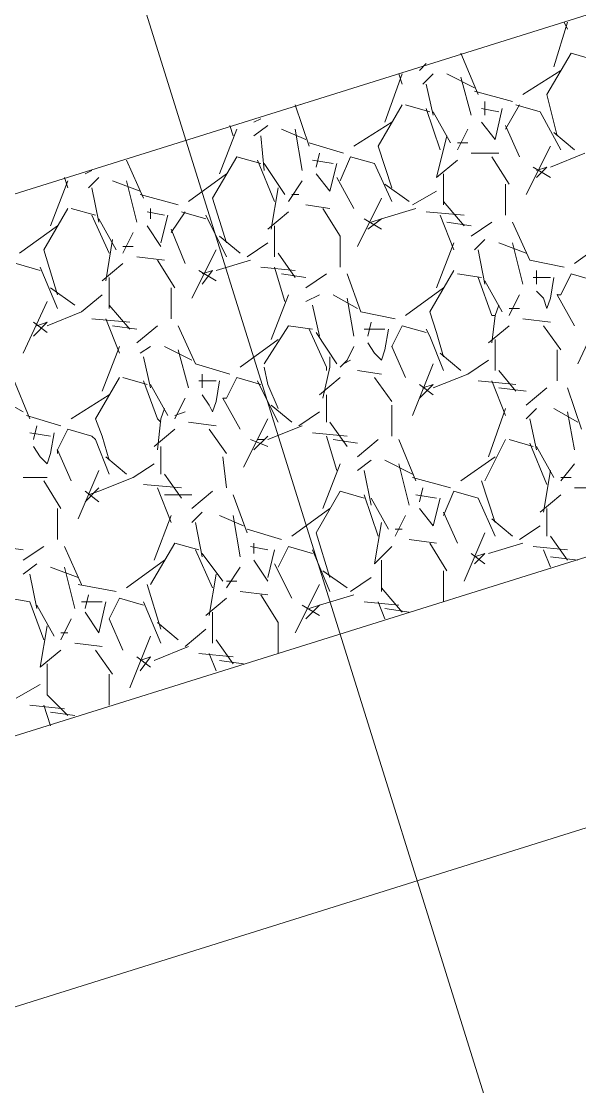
# Model space of a CAD drawing. Header units: metres. Extents: x 535494 to 535891, y 1837335 to 1837611.
# Drawn here: x 535715.325 to 535716.945, y 1837503.914 to 1837507.002 of the extents above; entities that cross this region are included whole.
import ezdxf

# ---------------------------------------------------------------- set-up
doc = ezdxf.new("R2010")
doc.units = ezdxf.units.M
doc.header["$MEASUREMENT"] = 0
doc.layers.add('Level 38', color=1, linetype='Continuous', lineweight=0)
doc.layers.add('Level 42', color=1, linetype='Continuous', lineweight=0)

msp = doc.modelspace()

# ---------------------------------------------------------------- linework, layer by layer
at = {"layer": 'Level 38', "color": 7, "linetype": 'Continuous', "lineweight": 0}
msp.add_line((535723.62, 1837481.66), (535715.58, 1837507.37), dxfattribs=at)
msp.add_line((535723.62, 1837481.66), (535715.58, 1837507.37), dxfattribs=at)
at = {"layer": 'Level 42', "color": 7, "linetype": 'Continuous', "lineweight": 0}
for p, q in [((535712.74, 1837505.7), (535718.85, 1837507.61)), ((535712.74, 1837505.7), (535718.85, 1837507.61)), ((535716.91, 1837507), (535716.87, 1837506.87)), ((535716.91, 1837507), (535716.87, 1837506.87)), ((535716.9, 1837507), (535716.91, 1837506.98)), ((535716.9, 1837507), (535716.91, 1837506.98)), ((535716.65, 1837506.79), (535716.6, 1837506.91)), ((535716.65, 1837506.79), (535716.6, 1837506.91)), ((535716.92, 1837506.91), (535716.85, 1837506.79)), ((535716.92, 1837506.91), (535716.85, 1837506.79)), ((535716.99, 1837506.89), (535716.92, 1837506.91)), ((535716.99, 1837506.89), (535716.92, 1837506.91)), ((535716.5, 1837506.88), (535716.48, 1837506.86)), ((535716.5, 1837506.88), (535716.48, 1837506.86)), ((535716.89, 1837506.86), (535716.78, 1837506.79)), ((535716.89, 1837506.86), (535716.78, 1837506.79)), ((535716.43, 1837506.85), (535716.38, 1837506.71)), ((535716.43, 1837506.85), (535716.38, 1837506.71)), ((535716.42, 1837506.85), (535716.43, 1837506.82)), ((535716.42, 1837506.85), (535716.43, 1837506.82)), ((535716.52, 1837506.85), (535716.49, 1837506.82)), ((535716.52, 1837506.85), (535716.49, 1837506.82)), ((535716.64, 1837506.81), (535716.56, 1837506.85)), ((535716.64, 1837506.81), (535716.56, 1837506.85)), ((535716.63, 1837506.73), (535716.6, 1837506.84)), ((535716.63, 1837506.73), (535716.6, 1837506.84)), ((535716.52, 1837506.73), (535716.5, 1837506.82)), ((535716.52, 1837506.73), (535716.5, 1837506.82)), ((535716.75, 1837506.77), (535716.64, 1837506.8)), ((535716.75, 1837506.77), (535716.64, 1837506.8)), ((535716.67, 1837506.73), (535716.67, 1837506.77)), ((535716.67, 1837506.73), (535716.67, 1837506.77)), ((535716.85, 1837506.79), (535716.88, 1837506.67)), ((535716.85, 1837506.79), (535716.88, 1837506.67)), ((535716.16, 1837506.64), (535716.12, 1837506.76)), ((535716.16, 1837506.64), (535716.12, 1837506.76)), ((535716.43, 1837506.76), (535716.36, 1837506.64)), ((535716.43, 1837506.76), (535716.36, 1837506.64)), ((535716.51, 1837506.74), (535716.44, 1837506.76)), ((535716.51, 1837506.74), (535716.44, 1837506.76)), ((535716.54, 1837506.63), (535716.5, 1837506.75)), ((535716.54, 1837506.63), (535716.5, 1837506.75)), ((535716.54, 1837506.63), (535716.5, 1837506.75)), ((535716.54, 1837506.63), (535716.5, 1837506.75)), ((535716.57, 1837506.65), (535716.52, 1837506.74)), ((535716.57, 1837506.65), (535716.52, 1837506.74)), ((535716.66, 1837506.75), (535716.71, 1837506.74)), ((535716.66, 1837506.75), (535716.71, 1837506.74)), ((535716.72, 1837506.75), (535716.7, 1837506.66)), ((535716.72, 1837506.75), (535716.7, 1837506.66)), ((535716.73, 1837506.69), (535716.77, 1837506.76)), ((535716.73, 1837506.69), (535716.77, 1837506.76)), ((535716.76, 1837506.76), (535716.83, 1837506.74)), ((535716.76, 1837506.76), (535716.83, 1837506.74)), ((535716.83, 1837506.74), (535716.89, 1837506.63)), ((535716.83, 1837506.74), (535716.89, 1837506.63)), ((535716.02, 1837506.72), (535716, 1837506.71)), ((535716.02, 1837506.72), (535716, 1837506.71)), ((535716.4, 1837506.71), (535716.29, 1837506.64)), ((535716.4, 1837506.71), (535716.29, 1837506.64)), ((535716.7, 1837506.66), (535716.66, 1837506.71)), ((535716.7, 1837506.66), (535716.66, 1837506.71)), ((535715.95, 1837506.69), (535715.9, 1837506.56)), ((535715.95, 1837506.69), (535715.9, 1837506.56)), ((535715.93, 1837506.7), (535715.94, 1837506.67)), ((535715.93, 1837506.7), (535715.94, 1837506.67)), ((535716.04, 1837506.7), (535716, 1837506.67)), ((535716.04, 1837506.7), (535716, 1837506.67)), ((535716.15, 1837506.66), (535716.08, 1837506.69)), ((535716.15, 1837506.66), (535716.08, 1837506.69)), ((535716.14, 1837506.57), (535716.12, 1837506.69)), ((535716.14, 1837506.57), (535716.12, 1837506.69)), ((535716.59, 1837506.63), (535716.62, 1837506.69)), ((535716.59, 1837506.63), (535716.62, 1837506.69)), ((535716.77, 1837506.61), (535716.73, 1837506.7)), ((535716.77, 1837506.61), (535716.73, 1837506.7)), ((535716.87, 1837506.68), (535716.93, 1837506.63)), ((535716.87, 1837506.68), (535716.93, 1837506.63)), ((535716.03, 1837506.57), (535716.02, 1837506.67)), ((535716.03, 1837506.57), (535716.02, 1837506.67)), ((535716.26, 1837506.62), (535716.16, 1837506.65)), ((535716.26, 1837506.62), (535716.16, 1837506.65)), ((535716.53, 1837506.55), (535716.56, 1837506.67)), ((535716.53, 1837506.55), (535716.56, 1837506.67)), ((535716.62, 1837506.65), (535716.59, 1837506.65)), ((535716.62, 1837506.65), (535716.59, 1837506.65)), ((535716.18, 1837506.58), (535716.19, 1837506.62)), ((535716.18, 1837506.58), (535716.19, 1837506.62)), ((535716.36, 1837506.64), (535716.4, 1837506.52)), ((535716.36, 1837506.64), (535716.4, 1837506.52)), ((535716.63, 1837506.62), (535716.71, 1837506.62)), ((535716.63, 1837506.62), (535716.71, 1837506.62)), ((535716.79, 1837506.5), (535716.86, 1837506.64)), ((535716.79, 1837506.5), (535716.86, 1837506.64)), ((535716.86, 1837506.58), (535716.96, 1837506.62)), ((535716.86, 1837506.58), (535716.96, 1837506.62)), ((535715.68, 1837506.49), (535715.63, 1837506.6)), ((535715.68, 1837506.49), (535715.63, 1837506.6)), ((535715.95, 1837506.61), (535715.88, 1837506.49)), ((535715.95, 1837506.61), (535715.88, 1837506.49)), ((535716.02, 1837506.59), (535715.95, 1837506.61)), ((535716.02, 1837506.59), (535715.95, 1837506.61)), ((535716.06, 1837506.48), (535716.01, 1837506.6)), ((535716.06, 1837506.48), (535716.01, 1837506.6)), ((535716.06, 1837506.48), (535716.01, 1837506.6)), ((535716.06, 1837506.48), (535716.01, 1837506.6)), ((535716.09, 1837506.5), (535716.03, 1837506.59)), ((535716.09, 1837506.5), (535716.03, 1837506.59)), ((535716.17, 1837506.6), (535716.23, 1837506.59)), ((535716.17, 1837506.6), (535716.23, 1837506.59)), ((535716.24, 1837506.59), (535716.22, 1837506.51)), ((535716.24, 1837506.59), (535716.22, 1837506.51)), ((535716.25, 1837506.54), (535716.28, 1837506.61)), ((535716.25, 1837506.54), (535716.28, 1837506.61)), ((535716.28, 1837506.61), (535716.35, 1837506.59)), ((535716.28, 1837506.61), (535716.35, 1837506.59)), ((535716.35, 1837506.59), (535716.4, 1837506.48)), ((535716.35, 1837506.59), (535716.4, 1837506.48)), ((535716.59, 1837506.6), (535716.53, 1837506.55)), ((535716.59, 1837506.6), (535716.53, 1837506.55)), ((535716.69, 1837506.61), (535716.74, 1837506.53)), ((535716.69, 1837506.61), (535716.74, 1837506.53)), ((535715.45, 1837506.55), (535715.46, 1837506.52)), ((535715.45, 1837506.55), (535715.46, 1837506.52)), ((535715.53, 1837506.57), (535715.51, 1837506.56)), ((535715.53, 1837506.57), (535715.51, 1837506.56)), ((535715.55, 1837506.55), (535715.52, 1837506.52)), ((535715.55, 1837506.55), (535715.52, 1837506.52)), ((535715.92, 1837506.56), (535715.81, 1837506.48)), ((535715.92, 1837506.56), (535715.81, 1837506.48)), ((535716.22, 1837506.51), (535716.18, 1837506.56)), ((535716.22, 1837506.51), (535716.18, 1837506.56)), ((535716.29, 1837506.46), (535716.24, 1837506.55)), ((535716.29, 1837506.46), (535716.24, 1837506.55)), ((535716.55, 1837506.56), (535716.55, 1837506.47)), ((535716.55, 1837506.56), (535716.55, 1837506.47)), ((535716.86, 1837506.55), (535716.81, 1837506.58)), ((535716.86, 1837506.55), (535716.81, 1837506.58)), ((535716.85, 1837506.58), (535716.82, 1837506.55)), ((535716.85, 1837506.58), (535716.82, 1837506.57)), ((535716.85, 1837506.58), (535716.82, 1837506.55)), ((535716.85, 1837506.58), (535716.82, 1837506.57)), ((535715.46, 1837506.54), (535715.41, 1837506.41)), ((535715.46, 1837506.54), (535715.41, 1837506.41)), ((535715.55, 1837506.42), (535715.53, 1837506.52)), ((535715.55, 1837506.42), (535715.53, 1837506.52)), ((535715.67, 1837506.51), (535715.59, 1837506.54)), ((535715.67, 1837506.51), (535715.59, 1837506.54)), ((535715.66, 1837506.42), (535715.63, 1837506.54)), ((535715.66, 1837506.42), (535715.63, 1837506.54)), ((535716.05, 1837506.4), (535716.07, 1837506.52)), ((535716.05, 1837506.4), (535716.07, 1837506.52)), ((535716.1, 1837506.48), (535716.14, 1837506.54)), ((535716.1, 1837506.48), (535716.14, 1837506.54)), ((535716.38, 1837506.53), (535716.45, 1837506.48)), ((535716.38, 1837506.53), (535716.45, 1837506.48)), ((535716.73, 1837506.53), (535716.73, 1837506.44)), ((535716.73, 1837506.53), (535716.73, 1837506.44)), ((535715.78, 1837506.47), (535715.67, 1837506.5)), ((535715.78, 1837506.47), (535715.67, 1837506.5)), ((535715.88, 1837506.49), (535715.92, 1837506.36)), ((535715.88, 1837506.49), (535715.92, 1837506.36)), ((535716.13, 1837506.5), (535716.11, 1837506.5)), ((535716.13, 1837506.5), (535716.11, 1837506.5)), ((535716.3, 1837506.35), (535716.37, 1837506.49)), ((535716.3, 1837506.35), (535716.37, 1837506.49)), ((535716.46, 1837506.47), (535716.53, 1837506.51)), ((535716.46, 1837506.47), (535716.53, 1837506.51)), ((535715.46, 1837506.46), (535715.39, 1837506.34)), ((535715.46, 1837506.46), (535715.39, 1837506.34)), ((535715.54, 1837506.44), (535715.47, 1837506.46)), ((535715.54, 1837506.44), (535715.47, 1837506.46)), ((535715.7, 1837506.43), (535715.7, 1837506.46)), ((535715.7, 1837506.43), (535715.7, 1837506.46)), ((535716.15, 1837506.47), (535716.22, 1837506.46)), ((535716.15, 1837506.47), (535716.22, 1837506.46)), ((535716.2, 1837506.46), (535716.25, 1837506.38)), ((535716.2, 1837506.46), (535716.25, 1837506.38)), ((535716.37, 1837506.43), (535716.47, 1837506.46)), ((535716.37, 1837506.43), (535716.47, 1837506.46)), ((535716.55, 1837506.48), (535716.61, 1837506.41)), ((535716.55, 1837506.48), (535716.61, 1837506.41)), ((535715.58, 1837506.33), (535715.53, 1837506.44)), ((535715.58, 1837506.33), (535715.53, 1837506.44)), ((535715.58, 1837506.33), (535715.53, 1837506.44)), ((535715.58, 1837506.33), (535715.53, 1837506.44)), ((535715.6, 1837506.34), (535715.55, 1837506.43)), ((535715.6, 1837506.34), (535715.55, 1837506.43)), ((535715.69, 1837506.45), (535715.74, 1837506.44)), ((535715.69, 1837506.45), (535715.74, 1837506.44)), ((535715.75, 1837506.44), (535715.73, 1837506.36)), ((535715.75, 1837506.44), (535715.73, 1837506.36)), ((535715.76, 1837506.39), (535715.8, 1837506.45)), ((535715.76, 1837506.39), (535715.8, 1837506.45)), ((535715.79, 1837506.45), (535715.86, 1837506.43)), ((535715.79, 1837506.45), (535715.86, 1837506.43)), ((535715.86, 1837506.44), (535715.92, 1837506.32)), ((535715.86, 1837506.44), (535715.92, 1837506.32)), ((535716.1, 1837506.45), (535716.04, 1837506.4)), ((535716.1, 1837506.45), (535716.04, 1837506.4)), ((535716.37, 1837506.4), (535716.32, 1837506.43)), ((535716.37, 1837506.4), (535716.32, 1837506.43)), ((535716.37, 1837506.43), (535716.33, 1837506.4)), ((535716.37, 1837506.43), (535716.33, 1837506.4)), ((535716.37, 1837506.43), (535716.34, 1837506.42)), ((535716.37, 1837506.43), (535716.34, 1837506.42)), ((535716.5, 1837506.45), (535716.61, 1837506.44)), ((535716.5, 1837506.45), (535716.61, 1837506.44)), ((535716.54, 1837506.44), (535716.58, 1837506.34)), ((535716.54, 1837506.44), (535716.58, 1837506.34)), ((535715.43, 1837506.41), (535715.32, 1837506.33)), ((535715.43, 1837506.41), (535715.32, 1837506.33)), ((535715.73, 1837506.35), (535715.69, 1837506.41)), ((535715.73, 1837506.35), (535715.69, 1837506.41)), ((535715.8, 1837506.3), (535715.76, 1837506.4)), ((535715.8, 1837506.3), (535715.76, 1837506.4)), ((535716.06, 1837506.41), (535716.06, 1837506.32)), ((535716.06, 1837506.41), (535716.06, 1837506.32)), ((535716.56, 1837506.42), (535716.63, 1837506.41)), ((535716.56, 1837506.42), (535716.63, 1837506.41)), ((535716.69, 1837506.42), (535716.63, 1837506.38)), ((535716.69, 1837506.42), (535716.63, 1837506.38)), ((535716.8, 1837506.31), (535716.75, 1837506.42)), ((535716.8, 1837506.31), (535716.75, 1837506.42)), ((535715.57, 1837506.25), (535715.59, 1837506.37)), ((535715.57, 1837506.25), (535715.59, 1837506.37)), ((535715.62, 1837506.33), (535715.65, 1837506.39)), ((535715.62, 1837506.33), (535715.65, 1837506.39)), ((535715.9, 1837506.38), (535715.96, 1837506.33)), ((535715.9, 1837506.38), (535715.96, 1837506.33)), ((535716.25, 1837506.38), (535716.25, 1837506.29)), ((535716.25, 1837506.38), (535716.25, 1837506.29)), ((535716.67, 1837506.37), (535716.64, 1837506.34)), ((535716.67, 1837506.37), (535716.64, 1837506.34)), ((535717.04, 1837506.38), (535716.93, 1837506.3)), ((535717.04, 1837506.38), (535716.93, 1837506.3)), ((535715.39, 1837506.34), (535715.43, 1837506.21)), ((535715.39, 1837506.34), (535715.43, 1837506.21)), ((535715.65, 1837506.35), (535715.62, 1837506.35)), ((535715.65, 1837506.35), (535715.62, 1837506.35)), ((535715.82, 1837506.2), (535715.89, 1837506.34)), ((535715.82, 1837506.2), (535715.89, 1837506.34)), ((535715.98, 1837506.32), (535716.04, 1837506.36)), ((535715.98, 1837506.32), (535716.04, 1837506.36)), ((535716.58, 1837506.36), (535716.53, 1837506.23)), ((535716.58, 1837506.36), (535716.53, 1837506.23)), ((535716.67, 1837506.24), (535716.65, 1837506.34)), ((535716.67, 1837506.24), (535716.65, 1837506.34)), ((535716.79, 1837506.33), (535716.71, 1837506.36)), ((535716.79, 1837506.33), (535716.71, 1837506.36)), ((535716.78, 1837506.24), (535716.75, 1837506.36)), ((535716.78, 1837506.24), (535716.75, 1837506.36)), ((535715.66, 1837506.32), (535715.74, 1837506.31)), ((535715.66, 1837506.32), (535715.74, 1837506.31)), ((535715.72, 1837506.31), (535715.77, 1837506.23)), ((535715.72, 1837506.31), (535715.77, 1837506.23)), ((535715.89, 1837506.28), (535715.99, 1837506.31)), ((535715.89, 1837506.28), (535715.99, 1837506.31)), ((535716.07, 1837506.33), (535716.12, 1837506.26)), ((535716.07, 1837506.33), (535716.12, 1837506.26)), ((535716.9, 1837506.29), (535716.8, 1837506.31)), ((535716.9, 1837506.29), (535716.8, 1837506.31)), ((535715.31, 1837506.3), (535715.38, 1837506.28)), ((535715.31, 1837506.3), (535715.38, 1837506.28)), ((535715.38, 1837506.29), (535715.43, 1837506.17)), ((535715.38, 1837506.29), (535715.43, 1837506.17)), ((535715.62, 1837506.3), (535715.56, 1837506.25)), ((535715.62, 1837506.3), (535715.56, 1837506.25)), ((535715.89, 1837506.25), (535715.84, 1837506.28)), ((535715.89, 1837506.25), (535715.84, 1837506.28)), ((535715.88, 1837506.28), (535715.85, 1837506.24)), ((535715.88, 1837506.28), (535715.85, 1837506.27)), ((535715.88, 1837506.28), (535715.85, 1837506.24)), ((535715.88, 1837506.28), (535715.85, 1837506.27)), ((535716.02, 1837506.29), (535716.12, 1837506.28)), ((535716.02, 1837506.29), (535716.12, 1837506.28)), ((535716.06, 1837506.29), (535716.09, 1837506.19)), ((535716.06, 1837506.29), (535716.09, 1837506.19)), ((535716.58, 1837506.28), (535716.51, 1837506.16)), ((535716.58, 1837506.28), (535716.51, 1837506.16)), ((535716.82, 1837506.24), (535716.82, 1837506.28)), ((535716.82, 1837506.24), (535716.82, 1837506.28)), ((535715.58, 1837506.26), (535715.58, 1837506.17)), ((535715.58, 1837506.26), (535715.58, 1837506.17)), ((535716.08, 1837506.27), (535716.15, 1837506.26)), ((535716.08, 1837506.27), (535716.15, 1837506.26)), ((535716.21, 1837506.27), (535716.15, 1837506.23)), ((535716.21, 1837506.27), (535716.15, 1837506.23)), ((535716.31, 1837506.16), (535716.27, 1837506.27)), ((535716.31, 1837506.16), (535716.27, 1837506.27)), ((535716.66, 1837506.26), (535716.59, 1837506.27)), ((535716.66, 1837506.26), (535716.59, 1837506.27)), ((535716.69, 1837506.15), (535716.65, 1837506.26)), ((535716.69, 1837506.15), (535716.65, 1837506.26)), ((535716.69, 1837506.15), (535716.65, 1837506.26)), ((535716.69, 1837506.15), (535716.65, 1837506.26)), ((535716.72, 1837506.16), (535716.67, 1837506.25)), ((535716.72, 1837506.16), (535716.67, 1837506.25)), ((535716.81, 1837506.26), (535716.86, 1837506.26)), ((535716.81, 1837506.26), (535716.86, 1837506.26)), ((535716.87, 1837506.26), (535716.86, 1837506.2)), ((535716.87, 1837506.26), (535716.86, 1837506.2)), ((535716.89, 1837506.21), (535716.92, 1837506.27)), ((535716.89, 1837506.21), (535716.92, 1837506.27)), ((535716.92, 1837506.27), (535716.99, 1837506.25)), ((535716.92, 1837506.27), (535716.99, 1837506.25)), ((535715.41, 1837506.23), (535715.48, 1837506.18)), ((535715.41, 1837506.23), (535715.48, 1837506.18)), ((535715.5, 1837506.16), (535715.56, 1837506.21)), ((535715.5, 1837506.16), (535715.56, 1837506.21)), ((535715.76, 1837506.23), (535715.76, 1837506.14)), ((535715.76, 1837506.23), (535715.76, 1837506.14)), ((535716.1, 1837506.21), (535716.05, 1837506.08)), ((535716.1, 1837506.21), (535716.05, 1837506.08)), ((535716.19, 1837506.21), (535716.15, 1837506.19)), ((535716.19, 1837506.21), (535716.15, 1837506.19)), ((535716.3, 1837506.17), (535716.23, 1837506.21)), ((535716.3, 1837506.17), (535716.23, 1837506.21)), ((535716.55, 1837506.23), (535716.44, 1837506.15)), ((535716.55, 1837506.23), (535716.44, 1837506.15)), ((535716.75, 1837506.17), (535716.77, 1837506.21)), ((535716.75, 1837506.17), (535716.77, 1837506.21)), ((535716.84, 1837506.2), (535716.82, 1837506.22)), ((535716.84, 1837506.2), (535716.82, 1837506.22)), ((535716.93, 1837506.12), (535716.88, 1837506.21)), ((535716.88, 1837506.21), (535716.89, 1837506.21)), ((535716.93, 1837506.12), (535716.88, 1837506.21)), ((535716.88, 1837506.21), (535716.89, 1837506.21)), ((535713.19, 1837504.27), (535719.3, 1837506.18)), ((535713.19, 1837504.27), (535719.3, 1837506.18)), ((535715.33, 1837506.04), (535715.4, 1837506.19)), ((535715.33, 1837506.04), (535715.4, 1837506.19)), ((535715.58, 1837506.18), (535715.64, 1837506.11)), ((535715.58, 1837506.18), (535715.64, 1837506.11)), ((535716.19, 1837506.09), (535716.17, 1837506.18)), ((535716.19, 1837506.09), (535716.17, 1837506.18)), ((535716.29, 1837506.09), (535716.27, 1837506.2)), ((535716.29, 1837506.09), (535716.27, 1837506.2)), ((535716.7, 1837506.15), (535716.71, 1837506.18)), ((535716.7, 1837506.15), (535716.71, 1837506.18)), ((535716.85, 1837506.17), (535716.84, 1837506.2)), ((535716.85, 1837506.17), (535716.84, 1837506.2)), ((535716.86, 1837506.2), (535716.85, 1837506.17)), ((535716.86, 1837506.2), (535716.85, 1837506.17)), ((535715.4, 1837506.12), (535715.5, 1837506.16)), ((535715.4, 1837506.12), (535715.5, 1837506.16)), ((535716.41, 1837506.14), (535716.31, 1837506.16)), ((535716.41, 1837506.14), (535716.31, 1837506.16)), ((535716.51, 1837506.16), (535716.53, 1837506.1)), ((535716.51, 1837506.16), (535716.53, 1837506.1)), ((535716.69, 1837506.07), (535716.7, 1837506.15)), ((535716.7, 1837506.15), (535716.69, 1837506.15)), ((535716.7, 1837506.15), (535716.69, 1837506.15)), ((535716.69, 1837506.07), (535716.7, 1837506.15)), ((535716.7, 1837506.15), (535716.69, 1837506.15)), ((535716.7, 1837506.15), (535716.69, 1837506.15)), ((535716.74, 1837506.15), (535716.75, 1837506.17)), ((535716.77, 1837506.17), (535716.74, 1837506.17)), ((535716.74, 1837506.15), (535716.75, 1837506.17)), ((535716.77, 1837506.17), (535716.74, 1837506.17)), ((535716.94, 1837506.01), (535717.01, 1837506.16)), ((535716.94, 1837506.01), (535717.01, 1837506.16)), ((535715.4, 1837506.1), (535715.36, 1837506.13)), ((535715.4, 1837506.13), (535715.36, 1837506.09)), ((535715.4, 1837506.1), (535715.36, 1837506.13)), ((535715.4, 1837506.13), (535715.36, 1837506.09)), ((535715.4, 1837506.13), (535715.37, 1837506.12)), ((535715.4, 1837506.13), (535715.37, 1837506.12)), ((535715.53, 1837506.14), (535715.64, 1837506.13)), ((535715.53, 1837506.14), (535715.64, 1837506.13)), ((535715.57, 1837506.14), (535715.61, 1837506.04)), ((535715.57, 1837506.14), (535715.61, 1837506.04)), ((535715.59, 1837506.12), (535715.66, 1837506.11)), ((535715.59, 1837506.12), (535715.66, 1837506.11)), ((535715.72, 1837506.12), (535715.66, 1837506.07)), ((535715.72, 1837506.12), (535715.66, 1837506.07)), ((535715.83, 1837506.01), (535715.78, 1837506.12)), ((535715.83, 1837506.01), (535715.78, 1837506.12)), ((535716.1, 1837506.12), (535716.03, 1837506.01)), ((535716.1, 1837506.12), (535716.03, 1837506.01)), ((535716.17, 1837506.11), (535716.1, 1837506.12)), ((535716.17, 1837506.11), (535716.1, 1837506.12)), ((535716.33, 1837506.09), (535716.34, 1837506.13)), ((535716.33, 1837506.09), (535716.34, 1837506.13)), ((535716.4, 1837506.06), (535716.43, 1837506.12)), ((535716.4, 1837506.06), (535716.43, 1837506.12)), ((535716.43, 1837506.12), (535716.5, 1837506.1)), ((535716.43, 1837506.12), (535716.5, 1837506.1)), ((535716.74, 1837506.12), (535716.68, 1837506.07)), ((535716.74, 1837506.12), (535716.68, 1837506.07)), ((535716.78, 1837506.14), (535716.86, 1837506.13)), ((535716.78, 1837506.14), (535716.86, 1837506.13)), ((535716.84, 1837506.12), (535716.89, 1837506.05)), ((535716.84, 1837506.12), (535716.89, 1837506.05)), ((535716.21, 1837506), (535716.16, 1837506.11)), ((535716.21, 1837506), (535716.16, 1837506.11)), ((535716.21, 1837506), (535716.16, 1837506.11)), ((535716.21, 1837506), (535716.16, 1837506.11)), ((535716.24, 1837506.01), (535716.18, 1837506.1)), ((535716.24, 1837506.01), (535716.18, 1837506.1)), ((535716.32, 1837506.11), (535716.38, 1837506.11)), ((535716.32, 1837506.11), (535716.38, 1837506.11)), ((535716.39, 1837506.11), (535716.38, 1837506.05)), ((535716.39, 1837506.11), (535716.38, 1837506.05)), ((535716.5, 1837506.11), (535716.51, 1837506.09)), ((535716.5, 1837506.11), (535716.51, 1837506.09)), ((535716.51, 1837506.09), (535716.55, 1837505.99)), ((535716.51, 1837506.09), (535716.55, 1837505.99)), ((535716.53, 1837506.1), (535716.55, 1837506.03)), ((535716.53, 1837506.1), (535716.55, 1837506.03)), ((535715.61, 1837506.06), (535715.56, 1837505.93)), ((535715.61, 1837506.06), (535715.56, 1837505.93)), ((535715.7, 1837506.06), (535715.67, 1837506.04)), ((535715.7, 1837506.06), (535715.67, 1837506.04)), ((535715.82, 1837506.02), (535715.74, 1837506.06)), ((535715.82, 1837506.02), (535715.74, 1837506.06)), ((535716.07, 1837506.08), (535715.96, 1837506)), ((535716.07, 1837506.08), (535715.96, 1837506)), ((535716.27, 1837506.02), (535716.29, 1837506.06)), ((535716.27, 1837506.02), (535716.29, 1837506.06)), ((535716.35, 1837506.04), (535716.33, 1837506.07)), ((535716.35, 1837506.04), (535716.33, 1837506.07)), ((535716.44, 1837505.97), (535716.4, 1837506.06)), ((535716.44, 1837505.97), (535716.4, 1837506.06)), ((535716.7, 1837506.08), (535716.7, 1837505.99)), ((535716.7, 1837506.08), (535716.7, 1837505.99)), ((535715.7, 1837505.94), (535715.68, 1837506.03)), ((535715.7, 1837505.94), (535715.68, 1837506.03)), ((535715.81, 1837505.94), (535715.78, 1837506.05)), ((535715.81, 1837505.94), (535715.78, 1837506.05)), ((535716.22, 1837506), (535716.22, 1837506.03)), ((535716.22, 1837506), (535716.22, 1837506.03)), ((535716.37, 1837506.02), (535716.35, 1837506.04)), ((535716.37, 1837506.02), (535716.35, 1837506.04)), ((535716.38, 1837506.05), (535716.37, 1837506.02)), ((535716.38, 1837506.05), (535716.37, 1837506.02)), ((535716.54, 1837506.04), (535716.6, 1837505.99)), ((535716.54, 1837506.04), (535716.6, 1837505.99)), ((535716.88, 1837506.05), (535716.88, 1837505.96)), ((535716.88, 1837506.05), (535716.88, 1837505.96)), ((535715.93, 1837505.98), (535715.83, 1837506.01)), ((535715.93, 1837505.98), (535715.83, 1837506.01)), ((535716.03, 1837506), (535716.04, 1837505.95)), ((535716.03, 1837506), (535716.04, 1837505.95)), ((535716.2, 1837505.91), (535716.22, 1837506)), ((535716.2, 1837505.91), (535716.22, 1837506)), ((535716.21, 1837505.99), (535716.21, 1837506)), ((535716.21, 1837505.99), (535716.21, 1837506)), ((535716.21, 1837505.99), (535716.21, 1837506)), ((535716.21, 1837505.99), (535716.21, 1837506)), ((535716.25, 1837506), (535716.27, 1837506.02)), ((535716.25, 1837506), (535716.27, 1837506.02)), ((535716.28, 1837506.02), (535716.26, 1837506.01)), ((535716.28, 1837506.02), (535716.26, 1837506.01)), ((535716.46, 1837505.86), (535716.52, 1837506.01)), ((535716.46, 1837505.86), (535716.52, 1837506.01)), ((535716.62, 1837505.98), (535716.68, 1837506.02)), ((535716.62, 1837505.98), (535716.68, 1837506.02)), ((535715.35, 1837505.85), (535715.3, 1837505.97)), ((535715.35, 1837505.85), (535715.3, 1837505.97)), ((535715.61, 1837505.97), (535715.54, 1837505.85)), ((535715.61, 1837505.97), (535715.54, 1837505.85)), ((535715.69, 1837505.95), (535715.62, 1837505.97)), ((535715.69, 1837505.95), (535715.62, 1837505.97)), ((535715.85, 1837505.94), (535715.85, 1837505.98)), ((535715.85, 1837505.94), (535715.85, 1837505.98)), ((535715.92, 1837505.91), (535715.95, 1837505.97)), ((535715.92, 1837505.91), (535715.95, 1837505.97)), ((535715.95, 1837505.97), (535716.02, 1837505.95)), ((535715.95, 1837505.97), (535716.02, 1837505.95)), ((535716.25, 1837505.97), (535716.19, 1837505.92)), ((535716.25, 1837505.97), (535716.19, 1837505.92)), ((535716.3, 1837505.99), (535716.37, 1837505.98)), ((535716.3, 1837505.99), (535716.37, 1837505.98)), ((535716.35, 1837505.97), (535716.4, 1837505.9)), ((535716.35, 1837505.97), (535716.4, 1837505.9)), ((535716.52, 1837505.94), (535716.62, 1837505.98)), ((535716.52, 1837505.94), (535716.62, 1837505.98)), ((535716.71, 1837505.99), (535716.76, 1837505.93)), ((535716.71, 1837505.99), (535716.76, 1837505.93)), ((535715.72, 1837505.85), (535715.68, 1837505.96)), ((535715.72, 1837505.85), (535715.68, 1837505.96)), ((535715.72, 1837505.85), (535715.68, 1837505.96)), ((535715.72, 1837505.85), (535715.68, 1837505.96)), ((535715.75, 1837505.86), (535715.7, 1837505.95)), ((535715.75, 1837505.86), (535715.7, 1837505.95)), ((535715.84, 1837505.96), (535715.89, 1837505.96)), ((535715.84, 1837505.96), (535715.89, 1837505.96)), ((535715.9, 1837505.96), (535715.89, 1837505.9)), ((535715.9, 1837505.96), (535715.89, 1837505.9)), ((535716.01, 1837505.96), (535716.02, 1837505.94)), ((535716.01, 1837505.96), (535716.02, 1837505.94)), ((535716.02, 1837505.94), (535716.07, 1837505.84)), ((535716.02, 1837505.94), (535716.07, 1837505.84)), ((535716.04, 1837505.95), (535716.07, 1837505.88)), ((535716.04, 1837505.95), (535716.07, 1837505.88)), ((535716.52, 1837505.92), (535716.48, 1837505.95)), ((535716.52, 1837505.95), (535716.48, 1837505.91)), ((535716.52, 1837505.92), (535716.48, 1837505.95)), ((535716.52, 1837505.95), (535716.48, 1837505.91)), ((535716.52, 1837505.95), (535716.49, 1837505.94)), ((535716.52, 1837505.95), (535716.49, 1837505.94)), ((535716.65, 1837505.96), (535716.76, 1837505.95)), ((535716.65, 1837505.96), (535716.76, 1837505.95)), ((535716.69, 1837505.96), (535716.73, 1837505.86)), ((535716.69, 1837505.96), (535716.73, 1837505.86)), ((535716.71, 1837505.94), (535716.79, 1837505.93)), ((535716.71, 1837505.94), (535716.79, 1837505.93)), ((535716.85, 1837505.94), (535716.79, 1837505.89)), ((535716.85, 1837505.94), (535716.79, 1837505.89)), ((535716.95, 1837505.82), (535716.91, 1837505.94)), ((535716.95, 1837505.82), (535716.91, 1837505.94)), ((535715.33, 1837505.87), (535715.26, 1837505.91)), ((535715.33, 1837505.87), (535715.26, 1837505.91)), ((535715.58, 1837505.92), (535715.47, 1837505.85)), ((535715.58, 1837505.92), (535715.47, 1837505.85)), ((535715.78, 1837505.87), (535715.8, 1837505.91)), ((535715.78, 1837505.87), (535715.8, 1837505.91)), ((535715.87, 1837505.89), (535715.85, 1837505.92)), ((535715.87, 1837505.89), (535715.85, 1837505.92)), ((535715.96, 1837505.82), (535715.91, 1837505.91)), ((535715.91, 1837505.91), (535715.92, 1837505.91)), ((535715.96, 1837505.82), (535715.91, 1837505.91)), ((535715.91, 1837505.91), (535715.92, 1837505.91)), ((535716.21, 1837505.92), (535716.21, 1837505.84)), ((535716.21, 1837505.92), (535716.21, 1837505.84)), ((535715.73, 1837505.85), (535715.74, 1837505.88)), ((535715.73, 1837505.85), (535715.74, 1837505.88)), ((535715.77, 1837505.85), (535715.78, 1837505.87)), ((535715.8, 1837505.87), (535715.77, 1837505.86)), ((535715.77, 1837505.85), (535715.78, 1837505.87)), ((535715.8, 1837505.87), (535715.77, 1837505.86)), ((535715.88, 1837505.87), (535715.87, 1837505.89)), ((535715.88, 1837505.87), (535715.87, 1837505.89)), ((535715.89, 1837505.9), (535715.88, 1837505.87)), ((535715.89, 1837505.9), (535715.88, 1837505.87)), ((535716.05, 1837505.89), (535716.11, 1837505.84)), ((535716.05, 1837505.89), (535716.11, 1837505.84)), ((535716.13, 1837505.83), (535716.19, 1837505.87)), ((535716.13, 1837505.83), (535716.19, 1837505.87)), ((535716.4, 1837505.89), (535716.4, 1837505.8)), ((535716.4, 1837505.89), (535716.4, 1837505.8)), ((535716.73, 1837505.88), (535716.68, 1837505.74)), ((535716.73, 1837505.88), (535716.68, 1837505.74)), ((535716.82, 1837505.88), (535716.79, 1837505.85)), ((535716.82, 1837505.88), (535716.79, 1837505.85)), ((535716.94, 1837505.84), (535716.87, 1837505.88)), ((535716.94, 1837505.84), (535716.87, 1837505.88)), ((535716.93, 1837505.76), (535716.91, 1837505.87)), ((535716.93, 1837505.76), (535716.91, 1837505.87)), ((535715.44, 1837505.83), (535715.34, 1837505.86)), ((535715.44, 1837505.83), (535715.34, 1837505.86)), ((535715.54, 1837505.85), (535715.56, 1837505.8)), ((535715.54, 1837505.85), (535715.56, 1837505.8)), ((535715.72, 1837505.76), (535715.73, 1837505.85)), ((535715.73, 1837505.84), (535715.72, 1837505.85)), ((535715.73, 1837505.84), (535715.72, 1837505.85)), ((535715.72, 1837505.76), (535715.73, 1837505.85)), ((535715.73, 1837505.84), (535715.72, 1837505.85)), ((535715.73, 1837505.84), (535715.72, 1837505.85)), ((535715.81, 1837505.84), (535715.89, 1837505.83)), ((535715.81, 1837505.84), (535715.89, 1837505.83)), ((535715.97, 1837505.71), (535716.04, 1837505.85)), ((535715.97, 1837505.71), (535716.04, 1837505.85)), ((535716.22, 1837505.84), (535716.27, 1837505.77)), ((535716.22, 1837505.84), (535716.27, 1837505.77)), ((535716.82, 1837505.76), (535716.8, 1837505.85)), ((535716.82, 1837505.76), (535716.8, 1837505.85)), ((535715.35, 1837505.81), (535715.41, 1837505.8)), ((535715.35, 1837505.81), (535715.41, 1837505.8)), ((535715.36, 1837505.79), (535715.37, 1837505.83)), ((535715.36, 1837505.79), (535715.37, 1837505.83)), ((535715.42, 1837505.81), (535715.41, 1837505.75)), ((535715.42, 1837505.81), (535715.41, 1837505.75)), ((535715.43, 1837505.76), (535715.46, 1837505.82)), ((535715.43, 1837505.76), (535715.46, 1837505.82)), ((535715.46, 1837505.82), (535715.53, 1837505.8)), ((535715.46, 1837505.82), (535715.53, 1837505.8)), ((535715.77, 1837505.82), (535715.71, 1837505.77)), ((535715.77, 1837505.82), (535715.71, 1837505.77)), ((535715.87, 1837505.82), (535715.92, 1837505.75)), ((535715.87, 1837505.82), (535715.92, 1837505.75)), ((535716.04, 1837505.79), (535716.14, 1837505.83)), ((535716.04, 1837505.79), (535716.14, 1837505.83)), ((535716.17, 1837505.81), (535716.27, 1837505.8)), ((535716.17, 1837505.81), (535716.27, 1837505.8)), ((535715.53, 1837505.8), (535715.54, 1837505.79)), ((535715.53, 1837505.8), (535715.54, 1837505.79)), ((535715.54, 1837505.79), (535715.58, 1837505.69)), ((535715.54, 1837505.79), (535715.58, 1837505.69)), ((535715.56, 1837505.8), (535715.58, 1837505.73)), ((535715.56, 1837505.8), (535715.58, 1837505.73)), ((535716.04, 1837505.77), (535715.99, 1837505.79)), ((535716.04, 1837505.77), (535715.99, 1837505.79)), ((535716.04, 1837505.8), (535716, 1837505.76)), ((535716.04, 1837505.8), (535716, 1837505.76)), ((535716.03, 1837505.79), (535716.01, 1837505.79)), ((535716.03, 1837505.79), (535716.01, 1837505.79)), ((535716.21, 1837505.8), (535716.24, 1837505.7)), ((535716.21, 1837505.8), (535716.24, 1837505.7)), ((535716.23, 1837505.79), (535716.3, 1837505.78)), ((535716.23, 1837505.79), (535716.3, 1837505.78)), ((535716.36, 1837505.79), (535716.3, 1837505.74)), ((535716.36, 1837505.79), (535716.3, 1837505.74)), ((535716.47, 1837505.67), (535716.42, 1837505.79)), ((535716.47, 1837505.67), (535716.42, 1837505.79)), ((535716.73, 1837505.79), (535716.67, 1837505.67)), ((535716.73, 1837505.79), (535716.67, 1837505.67)), ((535716.81, 1837505.77), (535716.74, 1837505.79)), ((535716.81, 1837505.77), (535716.74, 1837505.79)), ((535716.85, 1837505.66), (535716.8, 1837505.78)), ((535716.85, 1837505.66), (535716.8, 1837505.78)), ((535716.85, 1837505.66), (535716.8, 1837505.78)), ((535716.85, 1837505.66), (535716.8, 1837505.78)), ((535715.38, 1837505.74), (535715.36, 1837505.77)), ((535715.38, 1837505.74), (535715.36, 1837505.77)), ((535715.41, 1837505.75), (535715.4, 1837505.72)), ((535715.41, 1837505.75), (535715.4, 1837505.72)), ((535715.47, 1837505.67), (535715.43, 1837505.76)), ((535715.43, 1837505.75), (535715.43, 1837505.76)), ((535715.47, 1837505.67), (535715.43, 1837505.76)), ((535715.43, 1837505.75), (535715.43, 1837505.76)), ((535715.73, 1837505.77), (535715.73, 1837505.69)), ((535715.73, 1837505.77), (535715.73, 1837505.69)), ((535716.87, 1837505.68), (535716.82, 1837505.77)), ((535716.87, 1837505.68), (535716.82, 1837505.77)), ((535715.4, 1837505.72), (535715.38, 1837505.74)), ((535715.4, 1837505.72), (535715.38, 1837505.74)), ((535715.57, 1837505.74), (535715.63, 1837505.69)), ((535715.57, 1837505.74), (535715.63, 1837505.69)), ((535715.65, 1837505.68), (535715.71, 1837505.72)), ((535715.65, 1837505.68), (535715.71, 1837505.72)), ((535715.91, 1837505.74), (535715.92, 1837505.65)), ((535715.91, 1837505.74), (535715.92, 1837505.65)), ((535716.25, 1837505.72), (535716.2, 1837505.59)), ((535716.25, 1837505.72), (535716.2, 1837505.59)), ((535716.34, 1837505.73), (535716.3, 1837505.7)), ((535716.34, 1837505.73), (535716.3, 1837505.7)), ((535716.46, 1837505.69), (535716.38, 1837505.73)), ((535716.46, 1837505.69), (535716.38, 1837505.73)), ((535716.45, 1837505.6), (535716.42, 1837505.72)), ((535716.45, 1837505.6), (535716.42, 1837505.72)), ((535716.7, 1837505.74), (535716.6, 1837505.67)), ((535716.7, 1837505.74), (535716.6, 1837505.67)), ((535716.89, 1837505.67), (535716.93, 1837505.72)), ((535716.89, 1837505.67), (535716.93, 1837505.72)), ((535712.7, 1837503.33), (535720.24, 1837505.69)), ((535712.7, 1837503.33), (535720.24, 1837505.69)), ((535715.49, 1837505.56), (535715.55, 1837505.7)), ((535715.49, 1837505.56), (535715.55, 1837505.7)), ((535715.74, 1837505.69), (535715.79, 1837505.62)), ((535715.74, 1837505.69), (535715.79, 1837505.62)), ((535716.34, 1837505.6), (535716.32, 1837505.7)), ((535716.34, 1837505.6), (535716.32, 1837505.7)), ((535716.84, 1837505.58), (535716.86, 1837505.7)), ((535716.84, 1837505.58), (535716.86, 1837505.7)), ((535715.33, 1837505.68), (535715.4, 1837505.68)), ((535715.33, 1837505.68), (535715.4, 1837505.68)), ((535715.39, 1837505.67), (535715.44, 1837505.59)), ((535715.39, 1837505.67), (535715.44, 1837505.59)), ((535715.55, 1837505.64), (535715.65, 1837505.68)), ((535715.55, 1837505.64), (535715.65, 1837505.68)), ((535715.68, 1837505.66), (535715.79, 1837505.65)), ((535715.68, 1837505.66), (535715.79, 1837505.65)), ((535716.57, 1837505.65), (535716.46, 1837505.68)), ((535716.57, 1837505.65), (535716.46, 1837505.68)), ((535716.66, 1837505.67), (535716.7, 1837505.55)), ((535716.66, 1837505.67), (535716.7, 1837505.55)), ((535716.92, 1837505.68), (535716.89, 1837505.68)), ((535716.92, 1837505.68), (535716.89, 1837505.68)), ((535715.55, 1837505.65), (535715.51, 1837505.61)), ((535715.55, 1837505.65), (535715.51, 1837505.61)), ((535715.55, 1837505.61), (535715.51, 1837505.64)), ((535715.55, 1837505.61), (535715.51, 1837505.64)), ((535715.55, 1837505.64), (535715.52, 1837505.63)), ((535715.55, 1837505.64), (535715.52, 1837505.63)), ((535715.72, 1837505.65), (535715.76, 1837505.55)), ((535715.72, 1837505.65), (535715.76, 1837505.55)), ((535715.74, 1837505.63), (535715.82, 1837505.63)), ((535715.74, 1837505.63), (535715.82, 1837505.63)), ((535715.88, 1837505.64), (535715.82, 1837505.59)), ((535715.88, 1837505.64), (535715.82, 1837505.59)), ((535715.98, 1837505.52), (535715.94, 1837505.63)), ((535715.98, 1837505.52), (535715.94, 1837505.63)), ((535716.25, 1837505.64), (535716.18, 1837505.52)), ((535716.25, 1837505.64), (535716.18, 1837505.52)), ((535716.32, 1837505.62), (535716.25, 1837505.64)), ((535716.32, 1837505.62), (535716.25, 1837505.64)), ((535716.36, 1837505.51), (535716.32, 1837505.63)), ((535716.36, 1837505.51), (535716.32, 1837505.63)), ((535716.36, 1837505.51), (535716.32, 1837505.63)), ((535716.36, 1837505.51), (535716.32, 1837505.63)), ((535716.47, 1837505.63), (535716.53, 1837505.62)), ((535716.47, 1837505.63), (535716.53, 1837505.62)), ((535716.48, 1837505.61), (535716.49, 1837505.65)), ((535716.48, 1837505.61), (535716.49, 1837505.65)), ((535716.55, 1837505.57), (535716.58, 1837505.64)), ((535716.55, 1837505.57), (535716.58, 1837505.64)), ((535716.58, 1837505.64), (535716.65, 1837505.62)), ((535716.58, 1837505.64), (535716.65, 1837505.62)), ((535716.89, 1837505.63), (535716.83, 1837505.58)), ((535716.89, 1837505.63), (535716.83, 1837505.58)), ((535716.93, 1837505.65), (535717.01, 1837505.65)), ((535716.93, 1837505.65), (535717.01, 1837505.65)), ((535716.39, 1837505.53), (535716.34, 1837505.62)), ((535716.39, 1837505.53), (535716.34, 1837505.62)), ((535716.54, 1837505.62), (535716.52, 1837505.54)), ((535716.54, 1837505.62), (535716.52, 1837505.54)), ((535716.65, 1837505.62), (535716.7, 1837505.51)), ((535716.65, 1837505.62), (535716.7, 1837505.51)), ((535715.43, 1837505.59), (535715.43, 1837505.5)), ((535715.43, 1837505.59), (535715.43, 1837505.5)), ((535715.76, 1837505.57), (535715.71, 1837505.44)), ((535715.76, 1837505.57), (535715.71, 1837505.44)), ((535715.85, 1837505.58), (535715.82, 1837505.55)), ((535715.85, 1837505.58), (535715.82, 1837505.55)), ((535715.97, 1837505.54), (535715.9, 1837505.57)), ((535715.97, 1837505.54), (535715.9, 1837505.57)), ((535715.96, 1837505.45), (535715.94, 1837505.57)), ((535715.96, 1837505.45), (535715.94, 1837505.57)), ((535716.22, 1837505.59), (535716.11, 1837505.51)), ((535716.22, 1837505.59), (535716.11, 1837505.51)), ((535716.41, 1837505.51), (535716.44, 1837505.57)), ((535716.41, 1837505.51), (535716.44, 1837505.57)), ((535716.52, 1837505.54), (535716.48, 1837505.59)), ((535716.52, 1837505.54), (535716.48, 1837505.59)), ((535716.59, 1837505.49), (535716.55, 1837505.58)), ((535716.59, 1837505.49), (535716.55, 1837505.58)), ((535716.85, 1837505.59), (535716.85, 1837505.51)), ((535716.85, 1837505.59), (535716.85, 1837505.51)), ((535715.85, 1837505.45), (535715.83, 1837505.55)), ((535715.85, 1837505.45), (535715.83, 1837505.55)), ((535716.35, 1837505.43), (535716.37, 1837505.55)), ((535716.35, 1837505.43), (535716.37, 1837505.55)), ((535716.69, 1837505.56), (535716.75, 1837505.51)), ((535716.69, 1837505.56), (535716.75, 1837505.51)), ((535716.77, 1837505.5), (535716.83, 1837505.54)), ((535716.77, 1837505.5), (535716.83, 1837505.54)), ((535716.08, 1837505.5), (535715.98, 1837505.53)), ((535716.08, 1837505.5), (535715.98, 1837505.53)), ((535716.18, 1837505.52), (535716.22, 1837505.39)), ((535716.18, 1837505.52), (535716.22, 1837505.39)), ((535716.43, 1837505.53), (535716.41, 1837505.53)), ((535716.43, 1837505.53), (535716.41, 1837505.53)), ((535716.45, 1837505.5), (535716.53, 1837505.49)), ((535716.45, 1837505.5), (535716.53, 1837505.49)), ((535716.61, 1837505.38), (535716.67, 1837505.52)), ((535716.61, 1837505.38), (535716.67, 1837505.52)), ((535716.86, 1837505.51), (535716.91, 1837505.44)), ((535716.86, 1837505.51), (535716.91, 1837505.44)), ((535715.26, 1837505.48), (535715.33, 1837505.47)), ((535715.26, 1837505.48), (535715.33, 1837505.47)), ((535715.39, 1837505.48), (535715.33, 1837505.44)), ((535715.39, 1837505.48), (535715.33, 1837505.44)), ((535715.5, 1837505.37), (535715.45, 1837505.48)), ((535715.5, 1837505.37), (535715.45, 1837505.48)), ((535715.77, 1837505.49), (535715.7, 1837505.37)), ((535715.77, 1837505.49), (535715.7, 1837505.37)), ((535715.84, 1837505.47), (535715.77, 1837505.49)), ((535715.84, 1837505.47), (535715.77, 1837505.49)), ((535715.88, 1837505.36), (535715.83, 1837505.47)), ((535715.88, 1837505.36), (535715.83, 1837505.47)), ((535715.88, 1837505.36), (535715.83, 1837505.47)), ((535715.88, 1837505.36), (535715.83, 1837505.47)), ((535715.99, 1837505.48), (535716.04, 1837505.47)), ((535715.99, 1837505.48), (535716.04, 1837505.47)), ((535716, 1837505.46), (535716, 1837505.49)), ((535716, 1837505.46), (535716, 1837505.49)), ((535716.06, 1837505.47), (535716.04, 1837505.39)), ((535716.06, 1837505.47), (535716.04, 1837505.39)), ((535716.07, 1837505.42), (535716.1, 1837505.48)), ((535716.07, 1837505.42), (535716.1, 1837505.48)), ((535716.1, 1837505.48), (535716.17, 1837505.46)), ((535716.1, 1837505.48), (535716.17, 1837505.46)), ((535716.17, 1837505.47), (535716.22, 1837505.35)), ((535716.17, 1837505.47), (535716.22, 1837505.35)), ((535716.4, 1837505.48), (535716.35, 1837505.43)), ((535716.4, 1837505.48), (535716.35, 1837505.43)), ((535716.51, 1837505.49), (535716.56, 1837505.41)), ((535716.51, 1837505.49), (535716.56, 1837505.41)), ((535716.68, 1837505.46), (535716.78, 1837505.49)), ((535716.68, 1837505.46), (535716.78, 1837505.49)), ((535716.81, 1837505.48), (535716.91, 1837505.47)), ((535716.81, 1837505.48), (535716.91, 1837505.47)), ((535716.84, 1837505.47), (535716.86, 1837505.42)), ((535716.84, 1837505.47), (535716.86, 1837505.42)), ((535715.74, 1837505.44), (535715.63, 1837505.36)), ((535715.74, 1837505.44), (535715.63, 1837505.36)), ((535715.91, 1837505.38), (535715.85, 1837505.46)), ((535715.91, 1837505.38), (535715.85, 1837505.46)), ((535716.04, 1837505.38), (535716, 1837505.44)), ((535716.04, 1837505.38), (535716, 1837505.44)), ((535716.37, 1837505.44), (535716.37, 1837505.35)), ((535716.37, 1837505.44), (535716.37, 1837505.35)), ((535716.67, 1837505.43), (535716.63, 1837505.46)), ((535716.67, 1837505.43), (535716.63, 1837505.46)), ((535716.67, 1837505.46), (535716.64, 1837505.43)), ((535716.67, 1837505.46), (535716.64, 1837505.45)), ((535716.67, 1837505.46), (535716.64, 1837505.43)), ((535716.67, 1837505.46), (535716.64, 1837505.45)), ((535716.86, 1837505.45), (535716.94, 1837505.44)), ((535716.86, 1837505.45), (535716.94, 1837505.44)), ((535715.37, 1837505.43), (535715.33, 1837505.4)), ((535715.37, 1837505.43), (535715.33, 1837505.4)), ((535715.49, 1837505.39), (535715.41, 1837505.42)), ((535715.49, 1837505.39), (535715.41, 1837505.42)), ((535715.48, 1837505.3), (535715.45, 1837505.42)), ((535715.48, 1837505.3), (535715.45, 1837505.42)), ((535715.92, 1837505.36), (535715.96, 1837505.42)), ((535715.92, 1837505.36), (535715.96, 1837505.42)), ((535716.11, 1837505.33), (535716.06, 1837505.43)), ((535716.11, 1837505.33), (535716.06, 1837505.43)), ((535716.2, 1837505.41), (535716.27, 1837505.36)), ((535716.2, 1837505.41), (535716.27, 1837505.36)), ((535716.55, 1837505.41), (535716.55, 1837505.32)), ((535716.55, 1837505.41), (535716.55, 1837505.32)), ((535715.37, 1837505.3), (535715.35, 1837505.4)), ((535715.37, 1837505.3), (535715.35, 1837505.4)), ((535715.87, 1837505.28), (535715.89, 1837505.4)), ((535715.87, 1837505.28), (535715.89, 1837505.4)), ((535715.95, 1837505.38), (535715.92, 1837505.38)), ((535715.95, 1837505.38), (535715.92, 1837505.38)), ((535716.28, 1837505.35), (535716.34, 1837505.39)), ((535716.28, 1837505.35), (535716.34, 1837505.39)), ((535715.6, 1837505.35), (535715.49, 1837505.37)), ((535715.6, 1837505.35), (535715.49, 1837505.37)), ((535715.69, 1837505.37), (535715.73, 1837505.24)), ((535715.69, 1837505.37), (535715.73, 1837505.24)), ((535715.96, 1837505.35), (535716.04, 1837505.34)), ((535715.96, 1837505.35), (535716.04, 1837505.34)), ((535716.12, 1837505.23), (535716.19, 1837505.37)), ((535716.12, 1837505.23), (535716.19, 1837505.37)), ((535716.37, 1837505.36), (535716.43, 1837505.29)), ((535716.37, 1837505.36), (535716.43, 1837505.29)), ((535715.35, 1837505.32), (535715.29, 1837505.33)), ((535715.35, 1837505.32), (535715.29, 1837505.33)), ((535715.39, 1837505.21), (535715.35, 1837505.32)), ((535715.39, 1837505.21), (535715.35, 1837505.32)), ((535715.39, 1837505.21), (535715.35, 1837505.32)), ((535715.39, 1837505.21), (535715.35, 1837505.32)), ((535715.5, 1837505.32), (535715.56, 1837505.32)), ((535715.5, 1837505.32), (535715.56, 1837505.32)), ((535715.51, 1837505.3), (535715.52, 1837505.34)), ((535715.51, 1837505.3), (535715.52, 1837505.34)), ((535715.57, 1837505.32), (535715.55, 1837505.23)), ((535715.57, 1837505.32), (535715.55, 1837505.23)), ((535715.58, 1837505.27), (535715.61, 1837505.33)), ((535715.58, 1837505.27), (535715.61, 1837505.33)), ((535715.61, 1837505.33), (535715.68, 1837505.31)), ((535715.61, 1837505.33), (535715.68, 1837505.31)), ((535715.68, 1837505.32), (535715.73, 1837505.2)), ((535715.68, 1837505.32), (535715.73, 1837505.2)), ((535715.92, 1837505.33), (535715.86, 1837505.28)), ((535715.92, 1837505.33), (535715.86, 1837505.28)), ((535716.02, 1837505.34), (535716.07, 1837505.26)), ((535716.02, 1837505.34), (535716.07, 1837505.26)), ((535716.19, 1837505.31), (535716.29, 1837505.34)), ((535716.19, 1837505.31), (535716.29, 1837505.34)), ((535716.32, 1837505.32), (535716.42, 1837505.31)), ((535716.32, 1837505.32), (535716.42, 1837505.31)), ((535716.36, 1837505.32), (535716.38, 1837505.27)), ((535716.36, 1837505.32), (535716.38, 1837505.27)), ((535715.42, 1837505.22), (535715.37, 1837505.31)), ((535715.42, 1837505.22), (535715.37, 1837505.31)), ((535715.55, 1837505.23), (535715.51, 1837505.29)), ((535715.55, 1837505.23), (535715.51, 1837505.29)), ((535715.88, 1837505.29), (535715.88, 1837505.2)), ((535715.88, 1837505.29), (535715.88, 1837505.2)), ((535716.19, 1837505.28), (535716.14, 1837505.31)), ((535716.19, 1837505.28), (535716.14, 1837505.31)), ((535716.19, 1837505.31), (535716.15, 1837505.27)), ((535716.19, 1837505.31), (535716.15, 1837505.27)), ((535716.19, 1837505.31), (535716.16, 1837505.3)), ((535716.19, 1837505.31), (535716.16, 1837505.3)), ((535716.38, 1837505.3), (535716.45, 1837505.29)), ((535716.38, 1837505.3), (535716.45, 1837505.29)), ((535715.44, 1837505.21), (535715.47, 1837505.27)), ((535715.44, 1837505.21), (535715.47, 1837505.27)), ((535715.62, 1837505.18), (535715.58, 1837505.27)), ((535715.62, 1837505.18), (535715.58, 1837505.27)), ((535715.72, 1837505.26), (535715.78, 1837505.21)), ((535715.72, 1837505.26), (535715.78, 1837505.21)), ((535716.07, 1837505.26), (535716.07, 1837505.17)), ((535716.07, 1837505.26), (535716.07, 1837505.17)), ((535715.38, 1837505.13), (535715.4, 1837505.25)), ((535715.38, 1837505.13), (535715.4, 1837505.25)), ((535715.46, 1837505.23), (535715.44, 1837505.23)), ((535715.46, 1837505.23), (535715.44, 1837505.23)), ((535715.8, 1837505.19), (535715.86, 1837505.24)), ((535715.8, 1837505.19), (535715.86, 1837505.24)), ((535715.48, 1837505.2), (535715.56, 1837505.19)), ((535715.48, 1837505.2), (535715.56, 1837505.19)), ((535715.64, 1837505.07), (535715.7, 1837505.22)), ((535715.64, 1837505.07), (535715.7, 1837505.22)), ((535715.89, 1837505.21), (535715.94, 1837505.14)), ((535715.89, 1837505.21), (535715.94, 1837505.14)), ((535715.44, 1837505.18), (535715.38, 1837505.13)), ((535715.44, 1837505.18), (535715.38, 1837505.13)), ((535715.54, 1837505.18), (535715.59, 1837505.11)), ((535715.54, 1837505.18), (535715.59, 1837505.11)), ((535715.7, 1837505.13), (535715.66, 1837505.16)), ((535715.7, 1837505.13), (535715.66, 1837505.16)), ((535715.7, 1837505.16), (535715.67, 1837505.12)), ((535715.7, 1837505.16), (535715.67, 1837505.15)), ((535715.7, 1837505.16), (535715.67, 1837505.12)), ((535715.7, 1837505.16), (535715.67, 1837505.15)), ((535715.71, 1837505.15), (535715.81, 1837505.19)), ((535715.71, 1837505.15), (535715.81, 1837505.19)), ((535715.84, 1837505.17), (535715.94, 1837505.16)), ((535715.84, 1837505.17), (535715.94, 1837505.16)), ((535715.87, 1837505.17), (535715.89, 1837505.12)), ((535715.87, 1837505.17), (535715.89, 1837505.12)), ((535715.4, 1837505.14), (535715.4, 1837505.05)), ((535715.4, 1837505.14), (535715.4, 1837505.05)), ((535715.9, 1837505.15), (535715.97, 1837505.14)), ((535715.9, 1837505.15), (535715.97, 1837505.14)), ((535715.58, 1837505.11), (535715.58, 1837505.02)), ((535715.58, 1837505.11), (535715.58, 1837505.02)), ((535715.31, 1837505.04), (535715.38, 1837505.08)), ((535715.31, 1837505.04), (535715.38, 1837505.08)), ((535715.4, 1837505.05), (535715.46, 1837504.99)), ((535715.4, 1837505.05), (535715.46, 1837504.99)), ((535715.35, 1837505.02), (535715.45, 1837505.01)), ((535715.35, 1837505.02), (535715.45, 1837505.01)), ((535715.39, 1837505.02), (535715.41, 1837504.96)), ((535715.39, 1837505.02), (535715.41, 1837504.96)), ((535715.41, 1837505), (535715.48, 1837504.99)), ((535715.41, 1837505), (535715.48, 1837504.99))]:
    msp.add_line(p, q, dxfattribs=at)
for p in [(535716.88, 1837506.21), (535716.88, 1837506.21), (535716.4, 1837506.06), (535716.4, 1837506.06), (535716.4, 1837506.06), (535716.4, 1837506.06), (535715.91, 1837505.91), (535715.91, 1837505.91), (535715.43, 1837505.76), (535715.43, 1837505.76)]:
    msp.add_point(p, dxfattribs=at)

doc.saveas('drawing.dxf')
